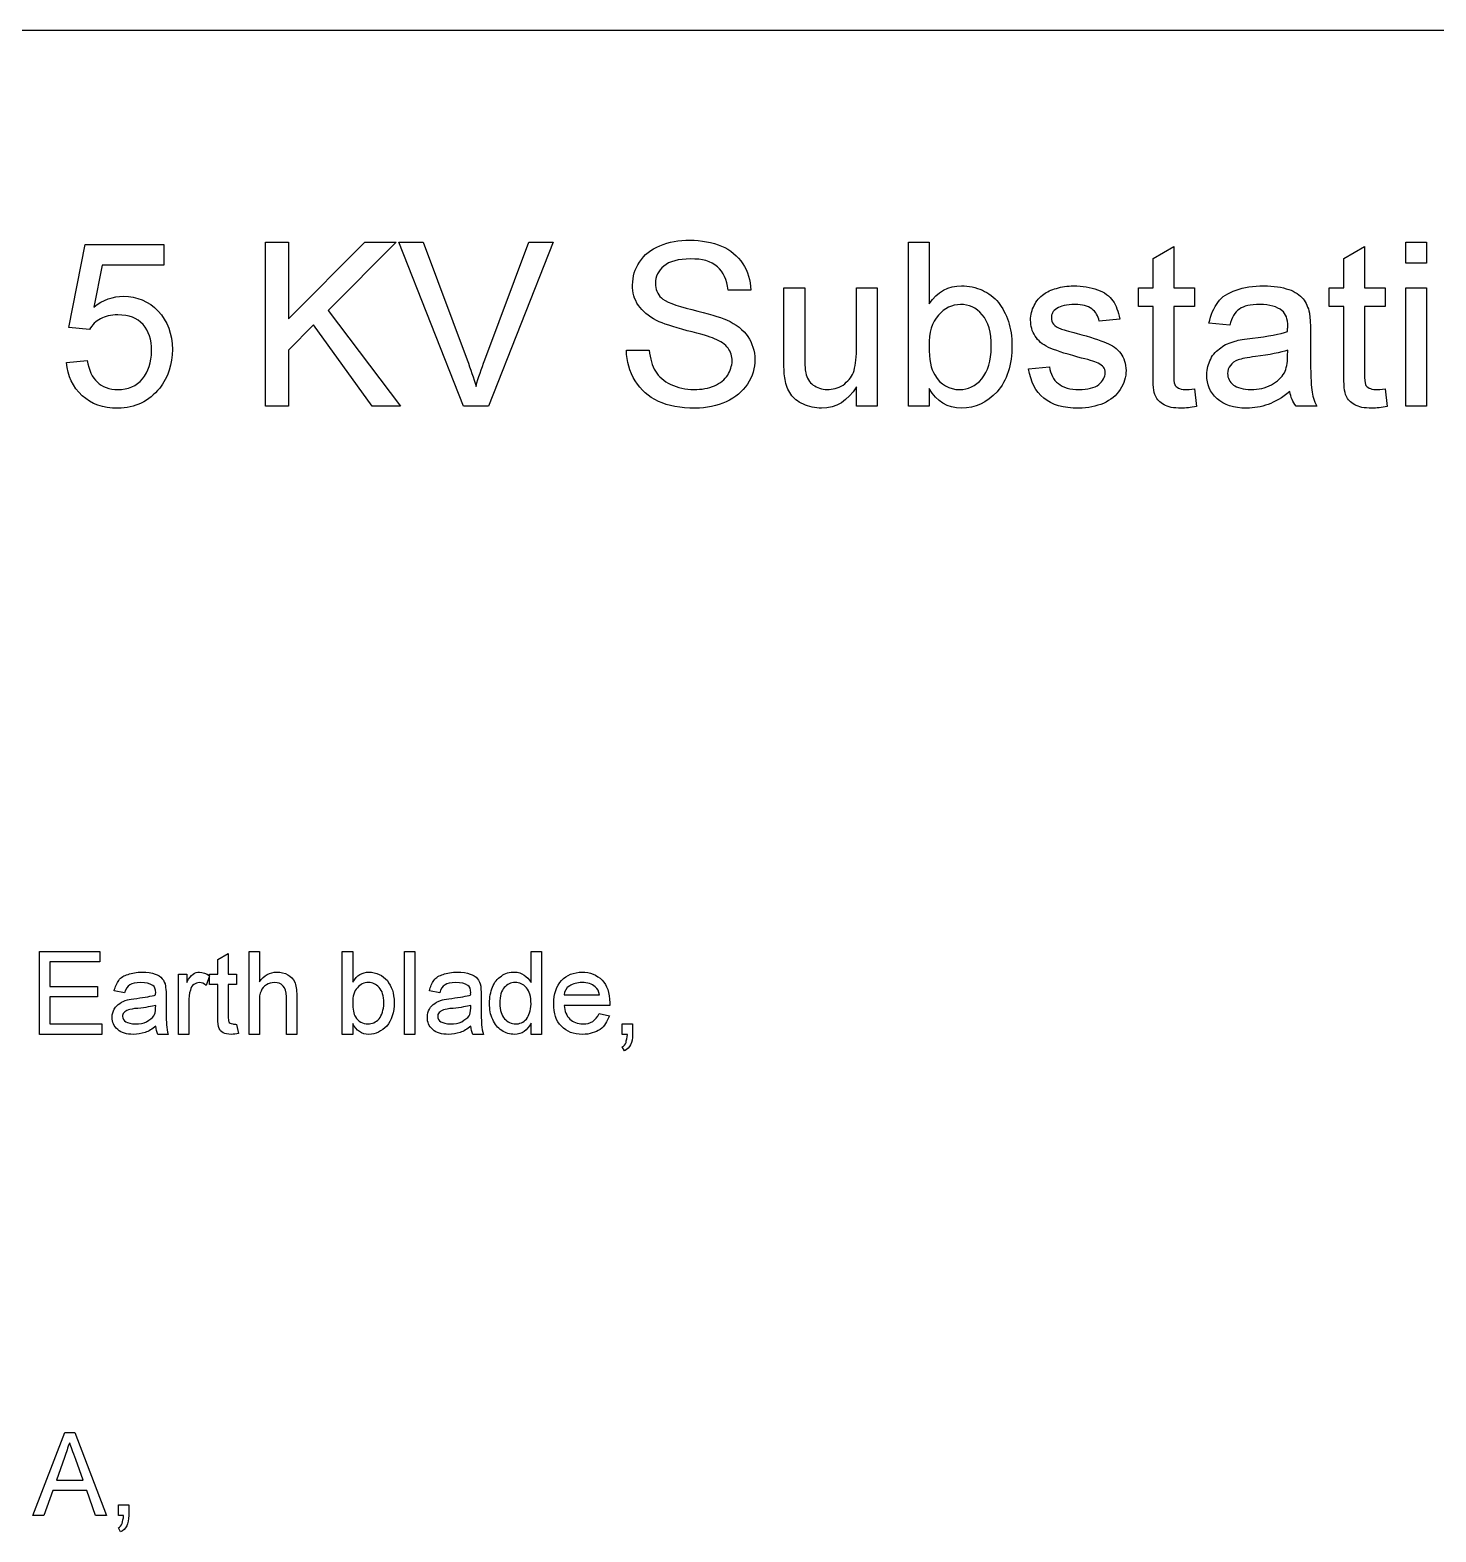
# Model space of a CAD drawing. Header units: millimetres. Extents: x 12 to 286, y 8 to 173.
# Drawn here: x 167.19 to 191.12, y 147.74 to 173.3 of the extents above; entities that cross this region are included whole.
import ezdxf

# ---------------------------------------------------------------- set-up
doc = ezdxf.new("R2010")
doc.units = ezdxf.units.MM
doc.layers.get('0').update_dxf_attribs({"linetype": 'CONTINUOUS'})

msp = doc.modelspace()

# ---------------------------------------------------------------- linework, layer by layer
at = {"color": 0}
for p, q in [((12.1212, 173.298), (286.06, 173.298)), ((171.203, 166.9), (171.203, 169.686)), ((171.203, 169.686), (171.59, 169.686)), ((171.59, 169.686), (171.59, 168.383)), ((171.59, 168.383), (172.894, 169.686)), ((173.426, 169.686), (172.267, 168.529)), ((172.894, 169.686), (173.426, 169.686)), ((174.571, 166.9), (173.47, 169.686)), ((173.47, 169.686), (173.883, 169.686)), ((173.883, 169.686), (174.633, 167.685)), ((174.932, 167.685), (175.683, 169.686)), ((176.098, 169.686), (174.996, 166.9)), ((175.683, 169.686), (176.098, 169.686)), ((182.14, 166.9), (182.14, 169.686)), ((182.14, 169.686), (182.492, 169.686)), ((182.492, 169.686), (182.492, 168.639)), ((190.606, 169.333), (190.606, 169.686)), ((190.606, 169.686), (190.959, 169.686)), ((190.959, 169.686), (190.959, 169.333)), ((167.852, 168.239), (168.135, 169.65)), ((168.135, 169.65), (169.474, 169.65)), ((169.474, 169.65), (169.474, 169.297)), ((186.303, 169.409), (186.655, 169.613)), ((186.655, 169.613), (186.655, 168.91)), ((189.548, 169.409), (189.901, 169.613)), ((189.901, 169.613), (189.901, 168.91)), ((168.422, 169.297), (168.279, 168.585)), ((169.474, 169.297), (168.422, 169.297)), ((186.303, 168.91), (186.303, 169.409)), ((189.548, 168.91), (189.548, 169.409)), ((190.959, 169.333), (190.606, 169.333)), ((179.458, 168.874), (179.071, 168.874)), ((180.023, 167.67), (180.023, 168.91)), ((180.023, 168.91), (180.376, 168.91)), ((180.376, 168.91), (180.376, 167.816)), ((181.258, 167.853), (181.258, 168.91)), ((181.258, 168.91), (181.61, 168.91)), ((181.61, 168.91), (181.61, 166.9)), ((186.054, 168.592), (186.054, 168.91)), ((186.054, 168.91), (186.303, 168.91)), ((186.655, 168.91), (187.008, 168.91)), ((187.008, 168.91), (187.008, 168.592)), ((189.301, 168.592), (189.301, 168.91)), ((189.301, 168.91), (189.548, 168.91)), ((189.901, 168.91), (190.253, 168.91)), ((190.253, 168.91), (190.253, 168.592)), ((190.606, 166.9), (190.606, 168.91)), ((190.606, 168.91), (190.959, 168.91)), ((190.959, 168.91), (190.959, 166.9)), ((172.267, 168.529), (173.496, 166.9)), ((186.303, 168.592), (186.054, 168.592)), ((186.303, 167.465), (186.303, 168.592)), ((187.008, 168.592), (186.655, 168.592)), ((186.655, 168.592), (186.655, 167.451)), ((189.548, 168.592), (189.301, 168.592)), ((189.548, 167.465), (189.548, 168.592)), ((190.253, 168.592), (189.901, 168.592)), ((189.901, 168.592), (189.901, 167.451)), ((168.205, 168.205), (167.852, 168.239)), ((172.02, 168.281), (171.59, 167.852)), ((173.018, 166.9), (172.02, 168.281)), ((185.738, 168.381), (185.385, 168.345)), ((187.608, 168.275), (187.255, 168.311)), ((188.983, 168.181), (188.983, 167.76)), ((167.816, 167.64), (168.169, 167.676)), ((171.59, 167.852), (171.59, 166.9)), ((177.341, 167.852), (177.73, 167.852)), ((188.593, 167.749), (188.596, 167.852)), ((184.186, 167.533), (184.539, 167.569)), ((181.258, 166.9), (181.258, 167.228)), ((182.492, 167.2), (182.492, 166.9)), ((187.008, 167.196), (187.042, 166.894)), ((188.63, 167.146), (188.63, 167.146)), ((190.253, 167.196), (190.288, 166.894)), ((171.59, 166.9), (171.203, 166.9)), ((173.496, 166.9), (173.018, 166.9)), ((174.996, 166.9), (174.571, 166.9)), ((181.61, 166.9), (181.258, 166.9)), ((182.492, 166.9), (182.14, 166.9)), ((189.089, 166.9), (188.736, 166.9)), ((190.959, 166.9), (190.606, 166.9)), ((167.357, 156.21), (167.357, 157.621)), ((167.357, 157.621), (168.381, 157.621)), ((168.381, 157.445), (167.533, 157.445)), ((167.533, 157.445), (167.533, 157.022)), ((168.381, 157.621), (168.381, 157.445)), ((170.392, 157.482), (170.568, 157.584)), ((170.392, 157.233), (170.392, 157.482)), ((170.568, 157.584), (170.568, 157.233)), ((170.921, 156.21), (170.921, 157.621)), ((170.921, 157.621), (171.097, 157.621)), ((171.097, 157.621), (171.097, 157.102)), ((172.508, 156.21), (172.508, 157.621)), ((172.508, 157.621), (172.685, 157.621)), ((172.685, 157.621), (172.685, 157.098)), ((173.567, 156.21), (173.567, 157.621)), ((173.567, 157.621), (173.743, 157.621)), ((173.743, 157.621), (173.743, 156.21)), ((175.719, 157.095), (175.719, 157.621)), ((175.719, 157.621), (175.896, 157.621)), ((175.896, 157.621), (175.896, 156.21)), ((169.722, 156.21), (169.722, 157.233)), ((169.722, 157.233), (169.863, 157.233)), ((169.863, 157.233), (169.863, 157.094)), ((170.251, 157.204), (170.193, 157.043)), ((170.251, 157.056), (170.251, 157.233)), ((170.251, 157.233), (170.392, 157.233)), ((170.568, 157.233), (170.708, 157.233)), ((170.708, 157.233), (170.708, 157.056)), ((167.533, 157.022), (168.345, 157.022)), ((168.345, 157.022), (168.345, 156.846)), ((168.804, 156.916), (168.628, 156.95)), ((170.392, 157.056), (170.251, 157.056)), ((170.392, 156.504), (170.392, 157.056)), ((170.708, 157.056), (170.568, 157.056)), ((170.568, 157.056), (170.568, 156.515)), ((174.166, 156.916), (173.99, 156.95)), ((168.345, 156.846), (167.533, 156.846)), ((167.533, 156.846), (167.533, 156.387)), ((169.332, 156.656), (169.333, 156.704)), ((169.51, 156.881), (169.51, 156.672)), ((169.898, 156.755), (169.898, 156.21)), ((171.097, 156.76), (171.097, 156.21)), ((171.556, 156.21), (171.556, 156.848)), ((171.733, 156.866), (171.733, 156.21)), ((174.694, 156.656), (174.695, 156.704)), ((174.872, 156.881), (174.872, 156.672)), ((176.283, 156.88), (176.882, 156.88)), ((177.058, 156.704), (176.283, 156.704)), ((172.685, 156.396), (172.685, 156.21)), ((175.719, 156.21), (175.719, 156.398)), ((176.881, 156.563), (177.053, 156.527)), ((176.881, 156.563), (176.881, 156.563)), ((168.415, 156.21), (167.357, 156.21)), ((167.533, 156.387), (168.415, 156.387)), ((168.415, 156.387), (168.415, 156.21)), ((169.333, 156.351), (169.333, 156.351)), ((169.546, 156.21), (169.369, 156.21)), ((169.898, 156.21), (169.722, 156.21)), ((170.708, 156.377), (170.744, 156.227)), ((171.097, 156.21), (170.921, 156.21)), ((171.733, 156.21), (171.556, 156.21)), ((172.685, 156.21), (172.508, 156.21)), ((173.743, 156.21), (173.567, 156.21)), ((174.695, 156.351), (174.695, 156.351)), ((174.908, 156.21), (174.731, 156.21)), ((175.896, 156.21), (175.719, 156.21)), ((177.271, 156.21), (177.271, 156.387)), ((177.271, 156.387), (177.447, 156.387)), ((177.358, 156.21), (177.271, 156.21)), ((177.447, 156.387), (177.447, 156.21)), ((177.307, 155.928), (177.271, 155.998)), ((167.243, 148.026), (167.784, 149.437)), ((167.784, 149.437), (167.954, 149.437)), ((167.954, 149.437), (168.495, 148.026)), ((167.78, 149.012), (167.642, 148.626)), ((168.096, 148.626), (167.971, 148.978)), ((167.642, 148.626), (168.096, 148.626)), ((167.58, 148.449), (167.429, 148.026)), ((168.159, 148.449), (167.58, 148.449)), ((168.311, 148.026), (168.159, 148.449)), ((167.429, 148.026), (167.243, 148.026)), ((168.495, 148.026), (168.311, 148.026)), ((168.698, 148.026), (168.698, 148.203)), ((168.698, 148.203), (168.874, 148.203)), ((168.786, 148.026), (168.698, 148.026)), ((168.874, 148.203), (168.874, 148.026)), ((168.734, 147.744), (168.698, 147.814))]:
    msp.add_line(p, q, dxfattribs=at)
for points in [[(177.913, 169.627), (178.062, 169.697), (178.234, 169.722), (178.42, 169.722)], [(178.42, 169.722), (178.617, 169.722), (178.805, 169.688), (178.962, 169.62)], [(177.566, 169.35), (177.642, 169.478), (177.76, 169.563), (177.913, 169.627)], [(178.962, 169.62), (179.106, 169.562), (179.239, 169.453), (179.323, 169.321)], [(177.447, 168.959), (177.447, 169.106), (177.487, 169.229), (177.566, 169.35)], [(177.979, 169.281), (177.883, 169.205), (177.836, 169.102), (177.836, 168.986)], [(178.435, 169.404), (178.226, 169.404), (178.074, 169.362), (177.979, 169.281)], [(178.89, 169.27), (178.777, 169.369), (178.635, 169.404), (178.435, 169.404)], [(179.071, 168.874), (179.053, 169.049), (178.992, 169.18), (178.89, 169.27)], [(179.323, 169.321), (179.405, 169.194), (179.452, 169.041), (179.458, 168.874)], [(177.549, 168.613), (177.471, 168.72), (177.447, 168.83), (177.447, 168.959)], [(177.836, 168.986), (177.836, 168.897), (177.869, 168.804), (177.937, 168.739)], [(182.492, 168.639), (182.637, 168.851), (182.821, 168.945), (183.046, 168.945)], [(183.046, 168.945), (183.162, 168.945), (183.289, 168.92), (183.399, 168.87)], [(184.66, 168.903), (184.745, 168.934), (184.847, 168.945), (184.951, 168.945)], [(184.951, 168.945), (185.098, 168.945), (185.243, 168.923), (185.361, 168.877)], [(187.716, 168.873), (187.85, 168.921), (188.007, 168.945), (188.185, 168.945)], [(188.185, 168.945), (188.357, 168.945), (188.503, 168.924), (188.613, 168.883)], [(168.279, 168.585), (168.439, 168.71), (168.608, 168.768), (168.785, 168.768)], [(168.785, 168.768), (169.012, 168.768), (169.215, 168.684), (169.375, 168.515)], [(177.937, 168.739), (177.993, 168.684), (178.176, 168.608), (178.457, 168.541)], [(183.399, 168.87), (183.502, 168.824), (183.601, 168.752), (183.673, 168.664)], [(183.673, 168.664), (183.739, 168.574), (183.801, 168.465), (183.843, 168.34)], [(184.281, 168.613), (184.314, 168.694), (184.378, 168.753), (184.446, 168.804)], [(184.446, 168.804), (184.495, 168.843), (184.57, 168.876), (184.66, 168.903)], [(185.361, 168.877), (185.474, 168.843), (185.565, 168.77), (185.622, 168.693)], [(185.622, 168.693), (185.669, 168.617), (185.716, 168.511), (185.738, 168.381)], [(187.255, 168.311), (187.285, 168.457), (187.336, 168.574), (187.408, 168.665)], [(187.408, 168.665), (187.475, 168.766), (187.581, 168.824), (187.716, 168.873)], [(188.613, 168.883), (188.718, 168.85), (188.805, 168.788), (188.857, 168.724)], [(188.857, 168.724), (188.904, 168.664), (188.944, 168.579), (188.965, 168.483)], [(168.691, 168.451), (168.564, 168.451), (168.476, 168.428), (168.396, 168.383)], [(169.118, 168.287), (169.011, 168.404), (168.88, 168.451), (168.691, 168.451)], [(169.375, 168.515), (169.533, 168.348), (169.616, 168.128), (169.616, 167.862)], [(177.856, 168.355), (177.712, 168.433), (177.617, 168.511), (177.549, 168.613)], [(178.457, 168.541), (178.73, 168.479), (178.934, 168.414), (179.047, 168.365)], [(182.651, 168.446), (182.539, 168.326), (182.492, 168.148), (182.492, 167.919)], [(183.028, 168.628), (182.881, 168.628), (182.757, 168.567), (182.651, 168.446)], [(183.398, 168.453), (183.287, 168.581), (183.173, 168.628), (183.028, 168.628)], [(183.551, 167.906), (183.551, 168.158), (183.499, 168.334), (183.398, 168.453)], [(184.22, 168.362), (184.22, 168.458), (184.241, 168.535), (184.281, 168.613)], [(184.667, 168.559), (184.597, 168.524), (184.573, 168.46), (184.573, 168.398)], [(184.977, 168.628), (184.827, 168.628), (184.729, 168.604), (184.667, 168.559)], [(185.262, 168.553), (185.189, 168.604), (185.099, 168.628), (184.977, 168.628)], [(185.385, 168.345), (185.371, 168.433), (185.33, 168.504), (185.262, 168.553)], [(187.773, 168.551), (187.69, 168.501), (187.643, 168.406), (187.608, 168.275)], [(188.12, 168.628), (187.958, 168.628), (187.847, 168.602), (187.773, 168.551)], [(188.5, 168.522), (188.411, 168.592), (188.288, 168.628), (188.12, 168.628)], [(188.596, 168.252), (188.596, 168.386), (188.564, 168.469), (188.5, 168.522)], [(188.965, 168.483), (188.972, 168.424), (188.983, 168.322), (188.983, 168.181)], [(168.396, 168.383), (168.312, 168.348), (168.253, 168.278), (168.205, 168.205)], [(169.263, 167.84), (169.263, 168.033), (169.215, 168.179), (169.118, 168.287)], [(178.376, 168.183), (178.132, 168.252), (177.964, 168.301), (177.856, 168.355)], [(178.84, 168.046), (178.764, 168.081), (178.616, 168.121), (178.376, 168.183)], [(179.047, 168.365), (179.207, 168.296), (179.332, 168.196), (179.411, 168.083)], [(183.843, 168.34), (183.88, 168.216), (183.903, 168.078), (183.903, 167.935)], [(184.297, 168.09), (184.244, 168.174), (184.22, 168.263), (184.22, 168.362)], [(184.573, 168.398), (184.573, 168.365), (184.585, 168.323), (184.612, 168.293)], [(184.612, 168.293), (184.636, 168.267), (184.678, 168.234), (184.733, 168.212)], [(184.733, 168.212), (184.759, 168.21), (184.858, 168.174), (185.013, 168.135)], [(187.996, 168.053), (188.266, 168.089), (188.466, 168.125), (188.593, 168.169)], [(188.593, 168.169), (188.583, 168.212), (188.596, 168.239), (188.596, 168.252)], [(179.072, 167.886), (179.027, 167.95), (178.949, 168.002), (178.84, 168.046)], [(179.411, 168.083), (179.481, 167.974), (179.528, 167.838), (179.528, 167.691)], [(182.492, 167.919), (182.492, 167.694), (182.524, 167.53), (182.589, 167.429)], [(183.391, 167.363), (183.491, 167.495), (183.551, 167.666), (183.551, 167.906)], [(183.903, 167.935), (183.903, 167.601), (183.819, 167.33), (183.65, 167.144)], [(184.525, 167.898), (184.417, 167.953), (184.35, 168.008), (184.297, 168.09)], [(185.024, 167.733), (184.783, 167.801), (184.626, 167.852), (184.525, 167.898)], [(185.013, 168.135), (185.231, 168.082), (185.4, 168.017), (185.506, 167.976)], [(185.506, 167.976), (185.607, 167.94), (185.693, 167.875), (185.754, 167.796)], [(187.285, 167.699), (187.319, 167.783), (187.387, 167.844), (187.459, 167.892)], [(187.459, 167.892), (187.521, 167.951), (187.609, 167.977), (187.699, 168.002)], [(187.699, 168.002), (187.758, 168.028), (187.864, 168.037), (187.996, 168.053)], [(168.083, 167.076), (167.921, 167.229), (167.838, 167.405), (167.816, 167.64)], [(168.169, 167.676), (168.195, 167.512), (168.252, 167.387), (168.34, 167.306)], [(169.11, 167.361), (169.204, 167.492), (169.263, 167.641), (169.263, 167.84)], [(169.616, 167.862), (169.616, 167.616), (169.544, 167.389), (169.401, 167.204)], [(174.633, 167.685), (174.69, 167.533), (174.744, 167.375), (174.783, 167.235)], [(174.783, 167.235), (174.821, 167.39), (174.877, 167.535), (174.932, 167.685)], [(177.493, 167.327), (177.394, 167.492), (177.347, 167.656), (177.341, 167.852)], [(177.73, 167.852), (177.745, 167.706), (177.781, 167.587), (177.836, 167.494)], [(179.066, 167.426), (179.105, 167.503), (179.141, 167.582), (179.141, 167.665)], [(179.141, 167.665), (179.141, 167.753), (179.117, 167.823), (179.072, 167.886)], [(179.528, 167.691), (179.528, 167.55), (179.487, 167.405), (179.403, 167.275)], [(180.042, 167.355), (180.023, 167.422), (180.023, 167.527), (180.023, 167.67)], [(180.376, 167.816), (180.376, 167.641), (180.381, 167.524), (180.395, 167.463)], [(181.205, 167.469), (181.234, 167.567), (181.258, 167.685), (181.258, 167.853)], [(185.367, 167.63), (185.304, 167.66), (185.196, 167.691), (185.024, 167.733)], [(185.754, 167.796), (185.808, 167.724), (185.844, 167.621), (185.844, 167.503)], [(187.219, 167.432), (187.219, 167.539), (187.241, 167.619), (187.285, 167.699)], [(187.752, 167.684), (187.693, 167.671), (187.65, 167.632), (187.619, 167.59)], [(188.046, 167.742), (187.903, 167.726), (187.809, 167.706), (187.752, 167.684)], [(188.596, 167.852), (188.473, 167.809), (188.289, 167.772), (188.046, 167.742)], [(188.539, 167.466), (188.571, 167.541), (188.593, 167.623), (188.593, 167.749)], [(188.983, 167.76), (188.983, 167.472), (188.99, 167.269), (189.004, 167.174)], [(177.836, 167.494), (177.892, 167.403), (177.979, 167.326), (178.098, 167.268)], [(178.843, 167.246), (178.937, 167.293), (179.018, 167.35), (179.066, 167.426)], [(180.395, 167.463), (180.409, 167.375), (180.457, 167.306), (180.522, 167.257)], [(181.029, 167.258), (181.106, 167.319), (181.171, 167.381), (181.205, 167.469)], [(182.589, 167.429), (182.685, 167.264), (182.835, 167.181), (183.014, 167.181)], [(184.446, 167.032), (184.305, 167.148), (184.223, 167.313), (184.186, 167.533)], [(184.539, 167.569), (184.556, 167.444), (184.608, 167.348), (184.692, 167.282)], [(185.491, 167.467), (185.491, 167.546), (185.45, 167.59), (185.367, 167.63)], [(185.38, 167.266), (185.444, 167.331), (185.491, 167.39), (185.491, 167.467)], [(185.844, 167.503), (185.844, 167.4), (185.811, 167.282), (185.745, 167.181)], [(186.344, 167.072), (186.314, 167.136), (186.303, 167.265), (186.303, 167.465)], [(186.655, 167.451), (186.655, 167.361), (186.661, 167.297), (186.673, 167.269)], [(187.394, 167.024), (187.266, 167.136), (187.219, 167.266), (187.219, 167.432)], [(187.619, 167.59), (187.584, 167.553), (187.572, 167.502), (187.572, 167.452)], [(187.572, 167.452), (187.572, 167.378), (187.606, 167.311), (187.674, 167.258)], [(188.317, 167.262), (188.416, 167.324), (188.492, 167.384), (188.539, 167.466)], [(189.589, 167.072), (189.559, 167.136), (189.548, 167.265), (189.548, 167.465)], [(189.901, 167.451), (189.901, 167.361), (189.906, 167.297), (189.919, 167.269)], [(168.34, 167.306), (168.418, 167.228), (168.545, 167.181), (168.69, 167.181)], [(169.401, 167.204), (169.216, 166.981), (168.989, 166.864), (168.688, 166.864)], [(168.69, 167.181), (168.859, 167.181), (169.008, 167.241), (169.11, 167.361)], [(177.887, 166.98), (177.715, 167.065), (177.588, 167.173), (177.493, 167.327)], [(178.098, 167.268), (178.211, 167.217), (178.349, 167.181), (178.496, 167.181)], [(178.496, 167.181), (178.618, 167.181), (178.743, 167.203), (178.843, 167.246)], [(179.403, 167.275), (179.314, 167.149), (179.199, 167.045), (179.042, 166.971)], [(180.14, 167.102), (180.089, 167.174), (180.06, 167.255), (180.042, 167.355)], [(180.522, 167.257), (180.585, 167.217), (180.666, 167.181), (180.762, 167.181)], [(181.258, 167.228), (181.112, 166.993), (180.913, 166.864), (180.663, 166.864)], [(180.762, 167.181), (180.846, 167.181), (180.945, 167.207), (181.029, 167.258)], [(183.045, 166.864), (182.802, 166.864), (182.626, 166.975), (182.492, 167.2)], [(183.014, 167.181), (183.151, 167.181), (183.285, 167.241), (183.391, 167.363)], [(183.65, 167.144), (183.472, 166.958), (183.279, 166.864), (183.045, 166.864)], [(184.692, 167.282), (184.772, 167.217), (184.893, 167.181), (185.043, 167.181)], [(185.043, 167.181), (185.19, 167.181), (185.306, 167.21), (185.38, 167.266)], [(185.745, 167.181), (185.677, 167.08), (185.583, 167.002), (185.461, 166.946)], [(186.673, 167.269), (186.68, 167.248), (186.705, 167.221), (186.734, 167.206)], [(186.734, 167.206), (186.759, 167.193), (186.801, 167.181), (186.854, 167.181)], [(186.854, 167.181), (186.885, 167.181), (186.945, 167.186), (187.008, 167.196)], [(187.674, 167.258), (187.731, 167.217), (187.84, 167.181), (187.971, 167.181)], [(187.971, 167.181), (188.097, 167.181), (188.215, 167.209), (188.317, 167.262)], [(188.63, 167.146), (188.499, 167.043), (188.378, 166.97), (188.262, 166.927)], [(188.736, 166.9), (188.681, 166.97), (188.646, 167.051), (188.63, 167.146)], [(189.004, 167.174), (189.012, 167.082), (189.046, 166.987), (189.089, 166.9)], [(189.919, 167.269), (189.925, 167.248), (189.951, 167.221), (189.979, 167.206)], [(189.979, 167.206), (190.004, 167.193), (190.047, 167.181), (190.099, 167.181)], [(190.099, 167.181), (190.131, 167.181), (190.19, 167.186), (190.253, 167.196)], [(168.688, 166.864), (168.433, 166.864), (168.239, 166.934), (168.083, 167.076)], [(178.513, 166.864), (178.262, 166.864), (178.055, 166.902), (177.887, 166.98)], [(179.042, 166.971), (178.883, 166.911), (178.709, 166.864), (178.513, 166.864)], [(180.353, 166.931), (180.253, 166.978), (180.185, 167.033), (180.14, 167.102)], [(180.663, 166.864), (180.551, 166.864), (180.449, 166.886), (180.353, 166.931)], [(185.039, 166.864), (184.777, 166.864), (184.581, 166.92), (184.446, 167.032)], [(185.461, 166.946), (185.334, 166.9), (185.196, 166.864), (185.039, 166.864)], [(186.49, 166.922), (186.417, 166.963), (186.373, 167.01), (186.344, 167.072)], [(186.782, 166.864), (186.65, 166.864), (186.559, 166.883), (186.49, 166.922)], [(187.042, 166.894), (186.946, 166.876), (186.858, 166.864), (186.782, 166.864)], [(187.894, 166.864), (187.675, 166.864), (187.51, 166.918), (187.394, 167.024)], [(188.262, 166.927), (188.141, 166.887), (188.025, 166.864), (187.894, 166.864)], [(189.735, 166.922), (189.662, 166.963), (189.618, 167.01), (189.589, 167.072)], [(190.027, 166.864), (189.895, 166.864), (189.804, 166.883), (189.735, 166.922)], [(190.288, 166.894), (190.191, 166.876), (190.105, 166.864), (190.027, 166.864)], [(168.706, 157.128), (168.739, 157.185), (168.795, 157.208), (168.863, 157.231)], [(168.863, 157.231), (168.924, 157.256), (169.012, 157.269), (169.102, 157.269)], [(169.102, 157.269), (169.187, 157.269), (169.266, 157.258), (169.321, 157.236)], [(169.321, 157.236), (169.369, 157.226), (169.419, 157.189), (169.445, 157.155)], [(169.863, 157.094), (169.901, 157.176), (169.937, 157.211), (169.97, 157.234)], [(169.97, 157.234), (170.002, 157.269), (170.037, 157.269), (170.077, 157.269)], [(170.077, 157.269), (170.134, 157.269), (170.192, 157.246), (170.251, 157.204)], [(171.097, 157.102), (171.176, 157.22), (171.274, 157.269), (171.392, 157.269)], [(171.392, 157.269), (171.461, 157.269), (171.529, 157.254), (171.581, 157.223)], [(171.581, 157.223), (171.628, 157.197), (171.675, 157.152), (171.698, 157.098)], [(172.685, 157.098), (172.756, 157.22), (172.85, 157.269), (172.962, 157.269)], [(172.962, 157.269), (173.014, 157.269), (173.083, 157.256), (173.138, 157.23)], [(173.138, 157.23), (173.184, 157.207), (173.239, 157.17), (173.275, 157.124)], [(174.068, 157.128), (174.103, 157.185), (174.158, 157.208), (174.225, 157.231)], [(174.225, 157.231), (174.287, 157.256), (174.374, 157.269), (174.465, 157.269)], [(174.465, 157.269), (174.549, 157.269), (174.628, 157.258), (174.684, 157.236)], [(174.684, 157.236), (174.733, 157.226), (174.781, 157.189), (174.807, 157.155)], [(175.063, 157.014), (175.092, 157.098), (175.147, 157.158), (175.215, 157.202)], [(175.215, 157.202), (175.274, 157.256), (175.357, 157.269), (175.441, 157.269)], [(175.441, 157.269), (175.5, 157.269), (175.555, 157.252), (175.602, 157.22)], [(175.602, 157.22), (175.642, 157.193), (175.689, 157.146), (175.719, 157.095)], [(176.24, 157.127), (176.322, 157.22), (176.447, 157.269), (176.589, 157.269)], [(176.589, 157.269), (176.72, 157.269), (176.839, 157.223), (176.928, 157.132)], [(168.628, 156.95), (168.644, 157.023), (168.669, 157.082), (168.706, 157.128)], [(168.894, 157.052), (168.847, 157.029), (168.824, 156.98), (168.804, 156.916)], [(169.08, 157.092), (168.986, 157.092), (168.932, 157.079), (168.894, 157.052)], [(169.282, 157.043), (169.23, 157.08), (169.169, 157.092), (169.08, 157.092)], [(169.333, 156.919), (169.333, 156.988), (169.317, 157.019), (169.282, 157.043)], [(169.332, 156.88), (169.321, 156.901), (169.333, 156.913), (169.333, 156.919)], [(169.445, 157.155), (169.47, 157.125), (169.49, 157.082), (169.502, 157.033)], [(169.502, 157.033), (169.497, 157.011), (169.51, 156.952), (169.51, 156.881)], [(169.923, 156.961), (169.898, 156.906), (169.898, 156.829), (169.898, 156.755)], [(169.982, 157.058), (169.949, 157.045), (169.934, 157.003), (169.923, 156.961)], [(170.076, 157.092), (170.04, 157.092), (170.01, 157.08), (169.982, 157.058)], [(170.193, 157.043), (170.149, 157.08), (170.115, 157.092), (170.076, 157.092)], [(171.125, 156.946), (171.097, 156.902), (171.097, 156.839), (171.097, 156.76)], [(171.216, 157.052), (171.169, 157.027), (171.143, 156.99), (171.125, 156.946)], [(171.352, 157.092), (171.301, 157.092), (171.258, 157.079), (171.216, 157.052)], [(171.502, 157.033), (171.461, 157.08), (171.417, 157.092), (171.352, 157.092)], [(171.556, 156.848), (171.556, 156.943), (171.538, 156.994), (171.502, 157.033)], [(171.698, 157.098), (171.72, 157.055), (171.733, 156.967), (171.733, 156.866)], [(172.765, 157.003), (172.708, 156.95), (172.685, 156.858), (172.685, 156.746)], [(172.954, 157.092), (172.873, 157.092), (172.817, 157.062), (172.765, 157.003)], [(173.137, 157.006), (173.076, 157.069), (173.025, 157.092), (172.954, 157.092)], [(173.214, 156.741), (173.214, 156.872), (173.188, 156.949), (173.137, 157.006)], [(173.275, 157.124), (173.302, 157.08), (173.339, 157.025), (173.36, 156.96)], [(173.36, 156.96), (173.378, 156.905), (173.39, 156.828), (173.39, 156.755)], [(173.99, 156.95), (174.006, 157.023), (174.032, 157.082), (174.068, 157.128)], [(174.256, 157.052), (174.209, 157.029), (174.185, 156.98), (174.166, 156.916)], [(174.442, 157.092), (174.348, 157.092), (174.296, 157.079), (174.256, 157.052)], [(174.644, 157.043), (174.592, 157.08), (174.531, 157.092), (174.442, 157.092)], [(174.695, 156.919), (174.695, 156.988), (174.679, 157.019), (174.644, 157.043)], [(174.694, 156.88), (174.684, 156.901), (174.695, 156.913), (174.695, 156.919)], [(174.807, 157.155), (174.832, 157.125), (174.853, 157.082), (174.863, 157.033)], [(174.863, 157.033), (174.861, 157.011), (174.872, 156.952), (174.872, 156.881)], [(175.014, 156.738), (175.014, 156.839), (175.03, 156.931), (175.063, 157.014)], [(175.265, 157.007), (175.213, 156.954), (175.19, 156.861), (175.19, 156.738)], [(175.45, 157.092), (175.37, 157.092), (175.314, 157.063), (175.265, 157.007)], [(175.641, 157.003), (175.58, 157.069), (175.525, 157.092), (175.45, 157.092)], [(175.719, 156.726), (175.719, 156.857), (175.693, 156.945), (175.641, 157.003)], [(176.106, 156.73), (176.106, 156.904), (176.152, 157.033), (176.24, 157.127)], [(176.378, 157.034), (176.313, 157.004), (176.29, 156.945), (176.283, 156.88)], [(176.589, 157.092), (176.498, 157.092), (176.434, 157.073), (176.378, 157.034)], [(176.813, 157.019), (176.755, 157.069), (176.681, 157.092), (176.589, 157.092)], [(176.882, 156.88), (176.875, 156.942), (176.852, 156.989), (176.813, 157.019)], [(176.928, 157.132), (177.012, 157.051), (177.058, 156.914), (177.058, 156.749)], [(168.628, 156.639), (168.651, 156.69), (168.683, 156.713), (168.722, 156.738)], [(168.722, 156.738), (168.752, 156.763), (168.803, 156.782), (168.851, 156.795)], [(168.851, 156.795), (168.883, 156.808), (168.939, 156.813), (169.011, 156.821)], [(169.03, 156.653), (168.949, 156.65), (168.899, 156.635), (168.868, 156.625)], [(169.011, 156.821), (169.146, 156.846), (169.263, 156.857), (169.332, 156.88)], [(169.333, 156.704), (169.266, 156.684), (169.165, 156.666), (169.03, 156.653)], [(169.303, 156.523), (169.321, 156.553), (169.332, 156.596), (169.332, 156.656)], [(169.51, 156.672), (169.51, 156.537), (169.513, 156.425), (169.517, 156.37)], [(172.685, 156.746), (172.685, 156.644), (172.701, 156.556), (172.733, 156.507)], [(173.134, 156.475), (173.178, 156.539), (173.214, 156.622), (173.214, 156.741)], [(173.39, 156.755), (173.39, 156.588), (173.348, 156.446), (173.264, 156.352)], [(173.99, 156.639), (174.015, 156.69), (174.045, 156.713), (174.083, 156.738)], [(174.083, 156.738), (174.114, 156.763), (174.165, 156.782), (174.213, 156.795)], [(174.213, 156.795), (174.245, 156.808), (174.303, 156.813), (174.373, 156.821)], [(174.392, 156.653), (174.311, 156.65), (174.263, 156.635), (174.231, 156.625)], [(174.373, 156.821), (174.509, 156.846), (174.626, 156.857), (174.694, 156.88)], [(174.695, 156.704), (174.628, 156.684), (174.527, 156.666), (174.392, 156.653)], [(174.665, 156.523), (174.683, 156.553), (174.694, 156.596), (174.694, 156.656)], [(174.872, 156.672), (174.872, 156.537), (174.874, 156.425), (174.879, 156.37)], [(175.067, 156.463), (175.025, 156.552), (175.014, 156.635), (175.014, 156.738)], [(175.19, 156.738), (175.19, 156.621), (175.216, 156.533), (175.268, 156.474)], [(175.642, 156.471), (175.683, 156.533), (175.719, 156.611), (175.719, 156.726)], [(176.24, 156.347), (176.142, 156.439), (176.106, 156.566), (176.106, 156.73)], [(176.283, 156.704), (176.29, 156.602), (176.323, 156.523), (176.381, 156.468)], [(177.058, 156.749), (177.058, 156.748), (177.058, 156.724), (177.058, 156.704)], [(168.592, 156.502), (168.592, 156.56), (168.604, 156.597), (168.628, 156.639)], [(168.687, 156.291), (168.615, 156.355), (168.592, 156.417), (168.592, 156.502)], [(168.795, 156.58), (168.768, 156.566), (168.768, 156.538), (168.768, 156.515)], [(168.768, 156.515), (168.768, 156.482), (168.788, 156.447), (168.825, 156.422)], [(168.868, 156.625), (168.826, 156.617), (168.812, 156.599), (168.795, 156.58)], [(168.825, 156.422), (168.855, 156.41), (168.917, 156.387), (168.989, 156.387)], [(168.989, 156.387), (169.058, 156.387), (169.124, 156.399), (169.179, 156.425)], [(169.179, 156.425), (169.227, 156.461), (169.277, 156.483), (169.303, 156.523)], [(170.411, 156.312), (170.392, 156.344), (170.392, 156.406), (170.392, 156.504)], [(170.568, 156.515), (170.568, 156.475), (170.571, 156.44), (170.575, 156.428)], [(170.575, 156.428), (170.578, 156.425), (170.589, 156.405), (170.6, 156.398)], [(170.6, 156.398), (170.6, 156.398), (170.627, 156.387), (170.648, 156.387)], [(172.96, 156.21), (172.834, 156.21), (172.751, 156.272), (172.685, 156.396)], [(172.733, 156.507), (172.781, 156.434), (172.855, 156.387), (172.945, 156.387)], [(172.945, 156.387), (173.014, 156.387), (173.08, 156.416), (173.134, 156.475)], [(173.955, 156.502), (173.955, 156.56), (173.966, 156.597), (173.99, 156.639)], [(174.049, 156.291), (173.979, 156.355), (173.955, 156.417), (173.955, 156.502)], [(174.157, 156.58), (174.132, 156.566), (174.132, 156.538), (174.132, 156.515)], [(174.132, 156.515), (174.132, 156.482), (174.149, 156.447), (174.187, 156.422)], [(174.231, 156.625), (174.19, 156.617), (174.175, 156.599), (174.157, 156.58)], [(174.187, 156.422), (174.219, 156.41), (174.279, 156.387), (174.352, 156.387)], [(174.352, 156.387), (174.42, 156.387), (174.486, 156.399), (174.542, 156.425)], [(174.542, 156.425), (174.59, 156.461), (174.639, 156.483), (174.665, 156.523)], [(175.222, 156.276), (175.145, 156.322), (175.104, 156.383), (175.067, 156.463)], [(175.268, 156.474), (175.32, 156.421), (175.384, 156.387), (175.457, 156.387)], [(175.719, 156.398), (175.656, 156.281), (175.563, 156.21), (175.441, 156.21)], [(175.457, 156.387), (175.524, 156.387), (175.591, 156.414), (175.642, 156.471)], [(176.381, 156.468), (176.432, 156.421), (176.514, 156.387), (176.602, 156.387)], [(176.602, 156.387), (176.667, 156.387), (176.724, 156.4), (176.771, 156.428)], [(176.771, 156.428), (176.807, 156.466), (176.853, 156.501), (176.881, 156.563)], [(177.053, 156.527), (177.014, 156.427), (176.972, 156.348), (176.895, 156.293)], [(168.954, 156.21), (168.836, 156.21), (168.749, 156.238), (168.687, 156.291)], [(169.151, 156.242), (169.08, 156.221), (169.025, 156.21), (168.954, 156.21)], [(169.333, 156.351), (169.274, 156.3), (169.213, 156.263), (169.151, 156.242)], [(169.369, 156.21), (169.35, 156.25), (169.339, 156.297), (169.333, 156.351)], [(169.517, 156.37), (169.519, 156.319), (169.531, 156.261), (169.546, 156.21)], [(170.481, 156.238), (170.443, 156.259), (170.425, 156.282), (170.411, 156.312)], [(170.62, 156.21), (170.556, 156.21), (170.514, 156.22), (170.481, 156.238)], [(170.744, 156.227), (170.698, 156.221), (170.658, 156.21), (170.62, 156.21)], [(170.648, 156.387), (170.66, 156.387), (170.684, 156.383), (170.708, 156.377)], [(173.264, 156.352), (173.175, 156.268), (173.079, 156.21), (172.96, 156.21)], [(174.318, 156.21), (174.198, 156.21), (174.111, 156.238), (174.049, 156.291)], [(174.515, 156.242), (174.443, 156.221), (174.387, 156.21), (174.318, 156.21)], [(174.695, 156.351), (174.636, 156.3), (174.575, 156.263), (174.515, 156.242)], [(174.731, 156.21), (174.712, 156.25), (174.701, 156.297), (174.695, 156.351)], [(174.879, 156.37), (174.881, 156.319), (174.894, 156.261), (174.908, 156.21)], [(175.441, 156.21), (175.359, 156.21), (175.288, 156.232), (175.222, 156.276)], [(176.598, 156.21), (176.437, 156.21), (176.328, 156.256), (176.24, 156.347)], [(176.895, 156.293), (176.813, 156.245), (176.72, 156.21), (176.598, 156.21)], [(177.336, 156.071), (177.34, 156.114), (177.356, 156.15), (177.358, 156.21)], [(177.447, 156.21), (177.447, 156.137), (177.436, 156.078), (177.413, 156.033)], [(177.271, 155.998), (177.3, 156.015), (177.322, 156.039), (177.336, 156.071)], [(177.413, 156.033), (177.391, 155.988), (177.355, 155.952), (177.307, 155.928)], [(167.87, 149.261), (167.835, 149.182), (167.812, 149.1), (167.78, 149.012)], [(167.971, 148.978), (167.924, 149.106), (167.895, 149.189), (167.87, 149.261)], [(168.763, 147.887), (168.767, 147.93), (168.785, 147.966), (168.786, 148.026)], [(168.874, 148.026), (168.874, 147.952), (168.863, 147.893), (168.84, 147.848)], [(168.698, 147.814), (168.727, 147.83), (168.749, 147.855), (168.763, 147.887)], [(168.84, 147.848), (168.818, 147.803), (168.782, 147.768), (168.734, 147.744)]]:
    msp.add_open_spline(points, degree=3, dxfattribs=at)

doc.saveas('drawing.dxf')
